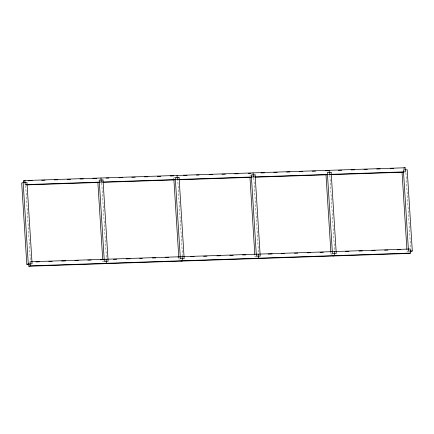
<?xml version="1.0" encoding="UTF-8"?>
<svg xmlns="http://www.w3.org/2000/svg" width="434" height="434" viewBox="0 0 434 434"><rect width="100%" height="100%" fill="white"/><g stroke="black" fill="none" stroke-linecap="round" stroke-linejoin="round"><path stroke-width="0.33" stroke-dasharray="2.17 1.63" d="M174.766 177.658L173.79 177.913L173.877 179.253M249.832 175.352L250.809 175.103M104.317 261.333L102.858 261.707L102.771 260.367M180.365 258.772L178.9 259.152L178.819 257.807M256.407 256.217L254.948 256.597L254.861 255.252M330.865 252.024L330.99 254.036L332.455 253.662M408.497 251.102L407.038 251.481L406.951 250.141M330.99 254.036L332.26 253.993M405.899 172.797L410.667 248.666M329.851 175.358L334.581 250.554M253.809 177.913L258.539 253.109M177.636 178.455L182.535 256.337M101.719 183.023L106.449 258.225M25.671 185.584L30.402 260.78"/><path stroke-width="0.65" d="M23.582 182.671L23.474 180.929L24.933 180.549L405.161 167.768L405.416 171.831L25.188 184.613L24.933 180.549M26.81 264.263L32.078 263.758L26.962 182.519L23.159 182.643L21.7 183.023L26.81 264.263L29.344 264.181M327.654 170.703L328.63 170.448M403.696 168.148L405.161 167.768M28.693 263.91L28.839 266.232L30.304 265.852L410.526 253.071L410.271 249.007L30.049 261.794L30.304 265.852M104.887 263.677L106.346 263.297L106.091 259.234M180.929 261.116L182.394 260.742L182.139 256.678M256.977 258.561L258.436 258.187L258.181 254.123M333.019 256.006L334.484 255.626L334.229 251.568M410.841 251.357L412.3 250.977L407.19 169.737L403.387 169.862L408.497 251.102L412.3 250.977M410.526 253.071L409.067 253.451L28.839 266.232M23.474 180.929L24.819 180.886M28.183 180.772L32.224 180.636M41.642 180.316L45.006 180.202M54.429 179.888L57.793 179.774M67.216 179.459L70.579 179.345M80.002 179.03L83.366 178.917M92.789 178.596L96.825 178.461M106.249 178.146L108.939 178.054M119.035 177.718L122.399 177.604M131.822 177.284L135.186 177.175M144.609 176.855L147.972 176.741M157.396 176.426L160.759 176.312M170.177 175.998L173.546 175.884M183.636 175.542L187.005 175.428M196.423 175.114L199.119 175.021M209.21 174.685L212.579 174.571M221.996 174.256L225.36 174.142M234.783 173.822L238.147 173.714M248.243 173.372L250.933 173.28M261.029 172.944L264.393 172.83M273.816 172.515L277.18 172.401M286.603 172.081L289.966 171.967M299.389 171.652L302.753 171.538M312.176 171.224L315.54 171.11M325.636 170.768L328.999 170.66M338.422 170.34L341.786 170.226M351.209 169.911L354.573 169.797M363.996 169.482L367.359 169.368M376.777 169.048L380.146 168.94M390.237 168.598L393.605 168.484M26.42 184.9L98.426 182.481M103.14 182.323L174.473 179.926M179.182 179.763L250.516 177.365M255.23 177.208L326.563 174.81M330.599 174.674L403.278 172.233M35.989 261.919L39.353 261.81M48.776 261.49L52.14 261.377M61.557 261.062L65.599 260.926M75.017 260.606L78.386 260.498M87.804 260.178L91.173 260.064M100.59 259.749L103.281 259.657M113.377 259.32L116.741 259.207M126.164 258.892L130.2 258.756M139.623 258.436L142.314 258.344M152.41 258.008L155.773 257.894M165.197 257.579L168.56 257.465M177.983 257.145L179.329 257.102M190.77 256.716L194.134 256.602M203.557 256.288L206.92 256.174M217.016 255.838L220.38 255.724M229.803 255.404L233.166 255.29M242.59 254.975L245.953 254.861M268.158 254.118L272.199 253.982M281.617 253.662L284.313 253.57M294.404 253.234L297.773 253.12M307.191 252.805L310.554 252.691M319.977 252.371L323.341 252.262M345.551 251.514L348.914 251.4M359.01 251.064L362.374 250.95M371.797 250.63L375.16 250.516M384.584 250.201L387.947 250.087M397.37 249.772L400.734 249.658M402.052 172.255L406.908 249.469M329.113 170.323L329.368 174.387M326.005 174.81L330.865 252.024M253.071 172.884L253.326 176.942M249.962 177.37L254.818 254.579M177.023 175.439L177.278 179.502M173.877 179.253L178.775 257.14M100.981 177.994L101.236 182.058M97.872 182.481L102.728 259.695M23.159 182.643L28.275 263.888M103.01 179.964L99.207 180.088L104.317 261.333L108.12 261.203L103.01 179.964M179.052 177.403L175.249 177.533L180.365 258.772L184.168 258.648L179.052 177.403M255.1 174.848L251.297 174.978L256.407 256.217L260.21 256.087L255.1 174.848M331.142 172.293L327.339 172.417L332.455 253.662L336.258 253.532L331.142 172.293"/></g></svg>
